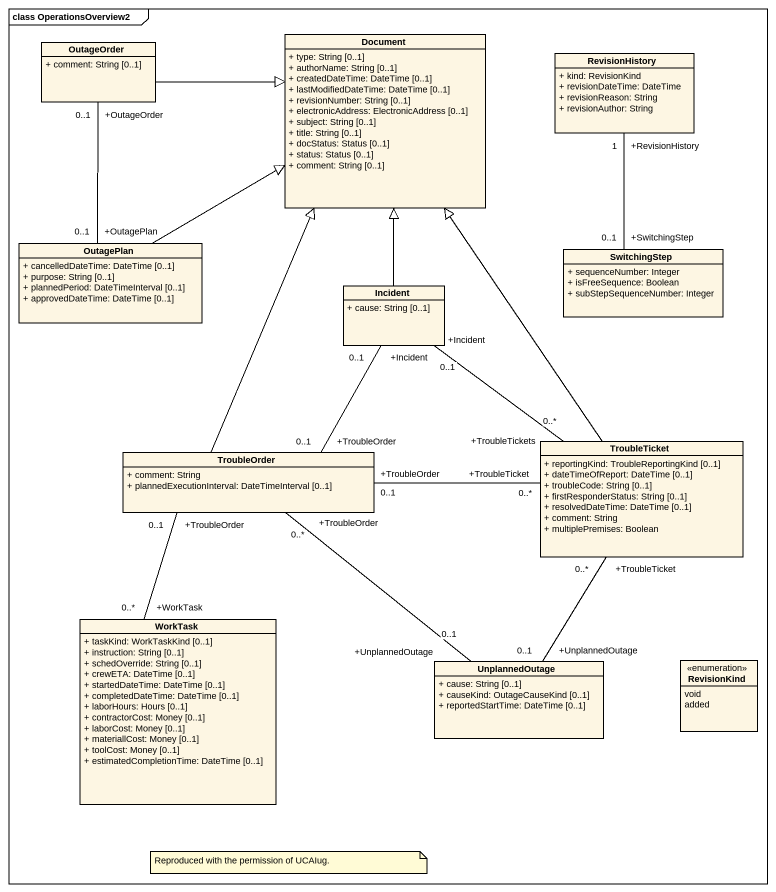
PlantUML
@startuml
mainframe class OperationsOverview2
hide circle
hide empty members
skinparam classAttributeIconSize 0
class OutageOrder {
  + comment: String [0..1]
}
class Document {
  + type: String [0..1]
  + authorName: String [0..1]
  + createdDateTime: DateTime [0..1]
  + lastModifiedDateTime: DateTime [0..1]
  + revisionNumber: String [0..1]
  + electronicAddress: ElectronicAddress [0..1]
  + subject: String [0..1]
  + title: String [0..1]
  + docStatus: Status [0..1]
  + status: Status [0..1]
  + comment: String [0..1]
}
class RevisionHistory {
  + kind: RevisionKind
  + revisionDateTime: DateTime
  + revisionReason: String
  + revisionAuthor: String
}
class OutagePlan {
  + cancelledDateTime: DateTime [0..1]
  + purpose: String [0..1]
  + plannedPeriod: DateTimeInterval [0..1]
  + approvedDateTime: DateTime [0..1]
}
class SwitchingStep {
  + sequenceNumber: Integer
  + isFreeSequence: Boolean
  + subStepSequenceNumber: Integer
}
class Incident {
  + cause: String [0..1]
}
class TroubleTicket {
  + reportingKind: TroubleReportingKind [0..1]
  + dateTimeOfReport: DateTime [0..1]
  + troubleCode: String [0..1]
  + firstResponderStatus: String [0..1]
  + resolvedDateTime: DateTime [0..1]
  + comment: String
  + multiplePremises: Boolean
}
class TroubleOrder {
  + comment: String
  + plannedExecutionInterval: DateTimeInterval [0..1]
}
class WorkTask {
  + taskKind: WorkTaskKind [0..1]
  + instruction: String [0..1]
  + schedOverride: String [0..1]
  + crewETA: DateTime [0..1]
  + startedDateTime: DateTime [0..1]
  + completedDateTime: DateTime [0..1]
  + laborHours: Hours [0..1]
  + contractorCost: Money [0..1]
  + laborCost: Money [0..1]
  + materiallCost: Money [0..1]
  + toolCost: Money [0..1]
  + estimatedCompletionTime: DateTime [0..1]
}
class UnplannedOutage {
  + cause: String [0..1]
  + causeKind: OutageCauseKind [0..1]
  + reportedStartTime: DateTime [0..1]
}
enum RevisionKind {
  void
  added
}
OutageOrder -right-|> Document
OutagePlan "+OutagePlan\n0..1" -up- "+OutageOrder\n0..1" OutageOrder
OutagePlan -right-|> Document
SwitchingStep "+SwitchingStep\n0..1" -up- "+RevisionHistory\n1" RevisionHistory
Incident -up-|> Document
TroubleTicket -up-|> Document
TroubleTicket "+TroubleTickets\n0..*" -up- "+Incident\n0..1" Incident
TroubleOrder -up-|> Document
TroubleOrder "+TroubleOrder\n0..1" -up- "+Incident\n0..1" Incident
TroubleOrder "+TroubleOrder\n0..1" -right- "+TroubleTicket\n0..*" TroubleTicket
WorkTask "+WorkTask\n0..*" -up- "+TroubleOrder\n0..1" TroubleOrder
UnplannedOutage "+UnplannedOutage\n0..1" -up- "+TroubleTicket\n0..*" TroubleTicket
UnplannedOutage "+UnplannedOutage\n0..1" -up- "+TroubleOrder\n0..*" TroubleOrder
note as N1
  Reproduced with the permission of UCAIug.
end note
@enduml
